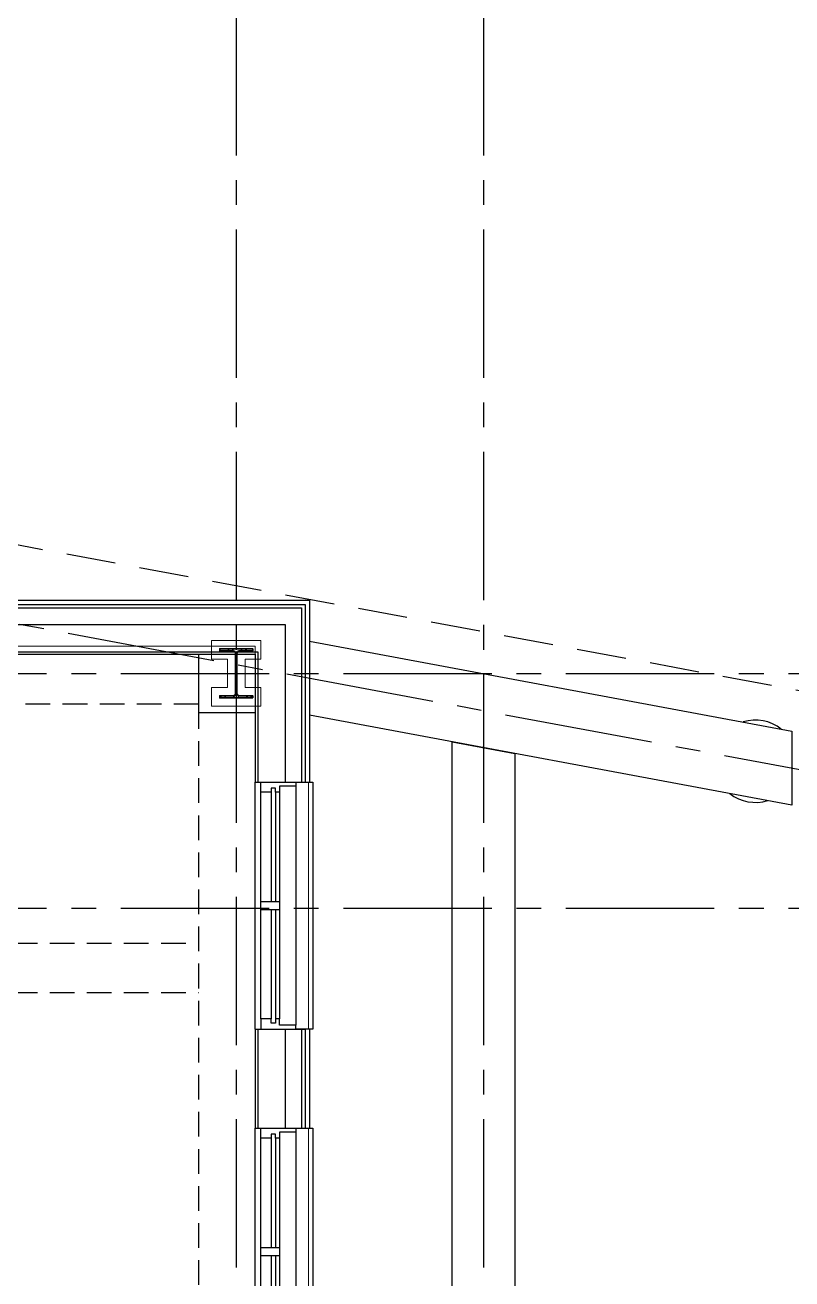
# Model space of a CAD drawing. Header units: inches. Extents: x 5931 to 10048, y 0 to 3185.
# Drawn here: x 6852.8 to 7038.8, y 2037.3 to 2341.6 of the extents above; entities that cross this region are included whole.
import ezdxf

# ---------------------------------------------------------------- set-up
doc = ezdxf.new("R2010")
doc.units = ezdxf.units.IN
doc.header["$LTSCALE"] = 48
doc.header["$MEASUREMENT"] = 0
for name, pattern in [('CENTER2', [1.125, 0.75, -0.125, 0.125, -0.125]), ('HIDDEN', [0.375, 0.25, -0.125]), ('HIDDEN2', [0.1875, 0.125, -0.0625])]:
    doc.linetypes.add(name, pattern=pattern)
for name, color, linetype in [('_0_Objects', 8, 'Continuous'), ('A-Flor-Soffit', 8, 'HIDDEN2'), ('A-Glaz', 8, 'Continuous'), ('A-Glaz-Sill', 8, 'Continuous'), ('A-Grid(3-32)', 8, 'CENTER2'), ('A-Roof-Below', 8, 'Continuous'), ('A-Site-Setback', 8, 'HIDDEN'), ('A-Wall-Full', 8, 'Continuous'), ('A-Wall-Hatch', 8, 'Continuous')]:
    doc.layers.add(name, color=color, linetype=linetype)
for name, color, linetype, lineweight in [('A-Detl-Hatch', 8, 'Continuous', 18), ('S-Detl-Hatch', 8, 'Continuous', 18), ('S-Detl-Wide', 8, 'Continuous', 35)]:
    doc.layers.add(name, color=color, linetype=linetype, lineweight=lineweight)
doc.layers.add('G-Anno-Nplt', color=8, linetype='Continuous', lineweight=18, plot=False)

# ---------------------------------------------------------------- blocks, each defined once
blk = doc.blocks.new('EXTERIOR WINDOW 3')
at = {"layer": 'A-Glaz'}
for p, q in [((5693, -8445.75), (5693, -8419.25)), ((5694, -8445.75), (5694, -8419.25)), ((5695, -8474.25), (5695, -8419.25)), ((5693, -8474.25), (5693, -8447.75)), ((5694, -8474.25), (5694, -8447.75))]:
    blk.add_line(p, q, dxfattribs=at)
for points in [[(5693, -8419.25), (5690.5, -8419.25), (5690.5, -8416.75), (5699, -8416.75), (5699, -8417.75), (5695, -8417.75), (5695, -8419.25), (5694, -8419.25), (5694, -8418.25), (5693, -8418.25), (5693, -8419.25)], [(5693, -8474.25), (5690.5, -8474.25), (5690.5, -8476.75), (5699, -8476.75), (5699, -8475.75), (5695, -8475.75), (5695, -8474.25), (5694, -8474.25), (5694, -8475.25), (5693, -8475.25), (5693, -8474.25)]]:
    blk.add_lwpolyline(points, dxfattribs=at)
blk.add_lwpolyline([(5690.5, -8445.75), (5690.5, -8447.75), (5695, -8447.75), (5695, -8445.75)], close=True, dxfattribs=at)
at = {"layer": 'A-Glaz-Sill'}
for p, q in [((5689.12, -8416.75), (5689.12, -8476.75)), ((5699, -8475.75), (5699, -8417.75)), ((5690.5, -8419.25), (5690.5, -8474.25))]:
    blk.add_line(p, q, dxfattribs=at)
blk.add_lwpolyline([(5699, -8476.75), (5703.12, -8476.75), (5703.12, -8416.75), (5699, -8416.75)], dxfattribs=at)
blk = doc.blocks.new('1ST FLOOR CORE & SHELL')
at = {"layer": 'A-Roof-Below'}
blk.add_lwpolyline([(2906.25, -7849.93), (3023.34, -7871.75), (3023.34, -7889.71), (2906.25, -7867.88)], dxfattribs=at)
blk.add_lwpolyline([(2940.91, -7874.34), (2956.09, -7877.17), (2956.09, -8061), (2940.91, -8061)], close=True, dxfattribs=at)
for start, end in [(51.3943, 107.489), (231.3943, 287.489)]:
    blk.add_arc((3014.5, -7879.08), 10, start, end, dxfattribs=at)
at = {"layer": 'A-Wall-Full'}
for p, q in [((2584.75, -7840), (2906.25, -7840)), ((2906.25, -7840), (2906.25, -7884.13)), ((2597.88, -7853.12), (2893.12, -7853.12)), ((2893.12, -7853.12), (2893.12, -7884.13)), ((2893.12, -7884.13), (2905.12, -7884.13)), ((2893.12, -7944.13), (2893.12, -7968.12)), ((2893.12, -7944.13), (2905.12, -7944.13)), ((2906.25, -7944.13), (2906.25, -7968.12)), ((2893.12, -7968.12), (2905.12, -7968.12))]:
    blk.add_line(p, q, dxfattribs=at)
at = {"layer": 'A-Wall-Hatch'}
for p, q in [((2585.75, -7841), (2905.25, -7841)), ((2586.63, -7841.88), (2904.37, -7841.88)), ((2904.37, -7841.88), (2904.37, -7884.13)), ((2905.25, -7841), (2905.25, -7884.13)), ((2590.63, -7845.88), (2900.37, -7845.88)), ((2900.37, -7845.88), (2900.37, -7884.13)), ((2597.25, -7852.5), (2893.75, -7852.5)), ((2893.75, -7852.5), (2893.75, -7884.13)), ((2893.75, -7944.13), (2893.75, -7968.12)), ((2900.37, -7944.13), (2900.37, -7968.12)), ((2904.37, -7944.13), (2904.37, -7968.12)), ((2905.25, -7944.13), (2905.25, -7968.12))]:
    blk.add_line(p, q, dxfattribs=at)
at = {"xscale": -1, "rotation": 180}
for p in [(-2796, -16360.88), (-2796, -16444.87)]:
    blk.add_blockref('EXTERIOR WINDOW 3', p, dxfattribs=at)
blk = doc.blocks.new('*U15')
at = {"layer": 'A-Detl-Hatch'}
h = blk.add_hatch(dxfattribs=at)
h.set_pattern_fill('ANSI32', color=256, scale=6, style=0)
h.set_pattern_definition([(45, (0, -5.97), (-1.591, 1.591), []), (45, (1.0607, -5.97), (-1.591, 1.591), [])])
edge = h.paths.add_edge_path()
edge.add_line((4.0025, -11.94), (4.0025, -11.425))
edge.add_line((4.0025, -11.425), (0.7475, -11.425))
edge.add_arc((0.7475, -10.825), 0.6, 180, 270, ccw=False)
edge.add_line((0.1475, -10.825), (0.1475, -1.115))
edge.add_arc((0.7475, -1.115), 0.6, 90, 180, ccw=False)
edge.add_line((0.7475, -0.515), (4.0025, -0.515))
edge.add_line((4.0025, -0.515), (4.0025, 0))
edge.add_line((4.0025, 0), (-4.0025, 0))
edge.add_line((-4.0025, 0), (-4.0025, -0.515))
edge.add_line((-4.0025, -0.515), (-0.7475, -0.515))
edge.add_arc((-0.7475, -1.115), 0.6, 0, 90, ccw=False)
edge.add_line((-0.1475, -1.115), (-0.1475, -10.825))
edge.add_arc((-0.7475, -10.825), 0.6, -90, 0, ccw=False)
edge.add_line((-0.7475, -11.425), (-4.0025, -11.425))
edge.add_line((-4.0025, -11.425), (-4.0025, -11.94))
edge.add_line((-4.0025, -11.94), (4.0025, -11.94))
at = {"linetype": 'ByBlock'}
blk.add_lwpolyline([(4.0025, -11.94), (4.0025, -11.425), (0.7475, -11.425, -0.41421356), (0.1475, -10.825), (0.1475, -1.115, -0.41421356), (0.7475, -0.515), (4.0025, -0.515), (4.0025, 0), (-4.0025, 0), (-4.0025, -0.515), (-0.7475, -0.515, -0.41421356), (-0.1475, -1.115), (-0.1475, -10.825, -0.41421356), (-0.7475, -11.425), (-4.0025, -11.425), (-4.0025, -11.94)], format="xyb", close=True, dxfattribs=at)
blk = doc.blocks.new('W12X40')
at = {"layer": 'S-Detl-Hatch'}
blk.add_lwpolyline([(14080.89, -7310.28), (14080.89, -7305.76), (14077.04, -7305.76), (14077.04, -7298.85), (14080.89, -7298.85), (14080.89, -7294.34), (14068.89, -7294.34), (14068.89, -7298.85), (14072.74, -7298.85), (14072.74, -7305.76), (14068.89, -7305.76), (14068.89, -7310.28)], close=True, dxfattribs=at)
at = {"layer": 'S-Detl-Wide'}
blk.add_blockref('*U15', (14074.89, -7296.34), dxfattribs=at)
blk = doc.blocks.new('1ST FLOOR - STRUCTURAL GRID')
at = {"layer": 'A-Grid(3-32)'}
for p, q in [((2888.5, -7426.01), (2888.5, -9520.75)), ((2948.5, -7426.01), (2948.5, -9520.75)), ((2104.5, -7709.47), (5912.5, -8419.25)), ((2104.5, -7857.75), (5927.38, -7857.75)), ((2104.5, -7914.75), (5927.38, -7914.75))]:
    blk.add_line(p, q, dxfattribs=at)
blk.add_blockref('W12X40', (-11186.39, -555.44))
blk = doc.blocks.new('King Studio 3')
at = {"layer": 'A-Flor-Soffit'}
for p, q in [((276.8706, -9.47), (148.6275, -9.47)), ((276.8706, -9.47), (276.8706, -186.375)), ((150.7509, -67.5), (276.8706, -67.5)), ((150.7509, -79.5), (276.8706, -79.5))]:
    blk.add_line(p, q, dxfattribs=at)
at = {"layer": 'A-Wall-Full'}
for p, q in [((276.8706, 2.625), (276.8706, -11.47)), ((276.8706, -11.47), (290.6231, -11.47))]:
    blk.add_line(p, q, dxfattribs=at)
at = {"layer": 'G-Anno-Nplt'}
for p, q in [((6.0025, 4.625), (290.6231, 4.625)), ((290.6231, 4.625), (290.6231, -212.375))]:
    blk.add_line(p, q, dxfattribs=at)
for points in [[(290.6231, -28.375), (303.4979, -28.375), (303.4979, -88.3743), (290.6231, -88.3743)], [(290.6231, -112.375), (303.4979, -112.375), (303.4979, -172.3743), (290.6231, -172.3743)]]:
    blk.add_lwpolyline(points, close=True, dxfattribs=at)

msp = doc.modelspace()

# ---------------------------------------------------------------- linework, layer by layer
at = {"layer": 'A-Site-Setback'}
msp.add_lwpolyline([(6332, 2312.2), (9607.78, 1701.62, 0.002374), (9740, 1677.63), (9740, 869.26), (9096, 869.26)], format="xyb", dxfattribs=at)

# ---------------------------------------------------------------- block references
at = {"layer": '_0_Objects', "linetype": 'HIDDEN'}
msp.add_blockref('1ST FLOOR - STRUCTURAL GRID', (4015.5, 10042.01), dxfattribs=at)
at = {"layer": '_0_Objects'}
for name, p in [('1ST FLOOR CORE & SHELL', (4015.5, 10042.01)), ('King Studio 3', (6618, 2186.26))]:
    msp.add_blockref(name, p, dxfattribs=at)

doc.saveas('drawing.dxf')
